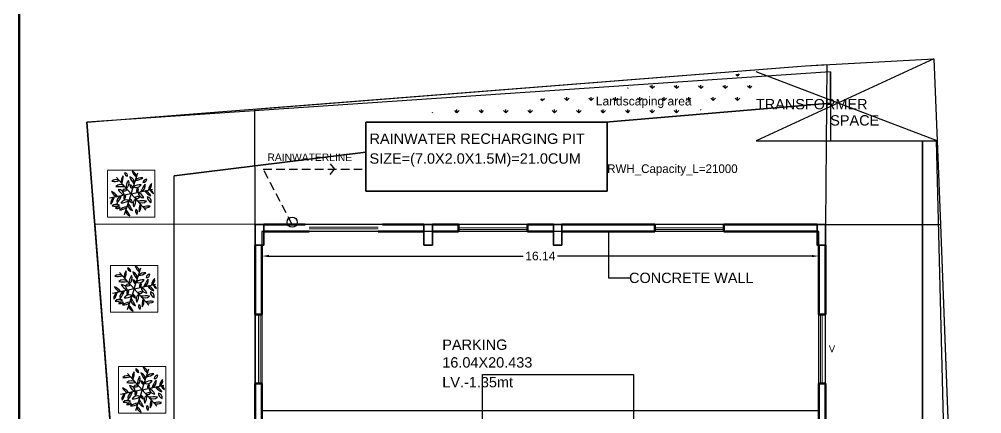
# Model space of a CAD drawing. Header units: metres. Extents: x 1218 to 1385, y 326 to 504.
# Drawn here: x 1217.89 to 1245.79, y 460.8 to 472.23 of the extents above; entities that cross this region are included whole.
import ezdxf

# ---------------------------------------------------------------- set-up
doc = ezdxf.new("R2010")
doc.units = ezdxf.units.M
doc.header["$MEASUREMENT"] = 0
for name, pattern in [('CONTINULUS', [0]), ('DASHED', [0]), ('DASHED2', [0.375, 0.25, -0.125])]:
    doc.linetypes.add(name, pattern=pattern)
doc.layers.add('BLK_1_COVERED_AREA', color=140, linetype='Continuous', lineweight=30, true_color=0x00bfff)
for name, color, linetype, lineweight in [('BLK_1_FLR_-1_BLT_UP_AREA', 41, 'DASHED', 9), ('BLK_1_LVL_0_BLDG_FOOT_PRINT', 1, 'DASHED', 9), ('FUR', 32, 'Continuous', 15), ('PLANTATION_TREECOVER', 7, 'Continuous', 0), ('PLOT_BOUNDARY', 3, 'Continuous', 30), ('TEXX', 4, 'Continuous', 35), ('wall', 92, 'Continuous', 50), ('win', 40, 'Continuous', 20)]:
    doc.layers.add(name, color=color, linetype=linetype, lineweight=lineweight)
for name, color, linetype, plot in [('BLK_1_FLR_-1_COVERED_PARKING', 7, 'Continuous', False), ('BLK_1_LVL_0_REAR_SETBACK', 11, 'Continuous', False), ('BLK_1_LVL_0_SIDE_SETBACK1', 171, 'Continuous', False), ('RWH', 4, 'Continuous', False), ('SPECIAL_PARKING', 7, 'Continuous', False)]:
    doc.layers.add(name, color=color, linetype=linetype, plot=plot)
doc.layers.add('BLK_1_LVL_0_SIDE_SETBACK2', color=102, linetype='Continuous', true_color=0x00cc33, plot=False)
for name, color, linetype in [('BLK_1_PLANTATION_GREENSTRIP', 7, 'Continuous'), ('DA parking', 7, 'Continuous'), ('Legend', 7, 'Continuous'), ('Text', 7, 'Continuous'), ('TREE', 94, 'Continuous')]:
    doc.layers.add(name, color=color, linetype=linetype)
doc.styles.add('PreDCRFont', font='arial.ttf', dxfattribs={"height": 0.25})
doc.styles.add('style2', font='arial.ttf', dxfattribs={"height": 0.25})
doc.dimstyles.new('Copy of Standard2', dxfattribs={"dimtxt": 0.25, "dimasz": 0.2, "dimexe": 0.5, "dimexo": 0.3, "dimgap": 0.09, "dimtad": 0, "dimtoh": 1, "dimzin": 0, "dimdsep": 46, "dimtxsty": 'PreDCRFont', "dimcen": 0.025, "dimdle": 0.1, "dimadec": 0, "dimazin": 0, "dimtfac": 1, "dimtofl": 0, "dimtmove": 2, "dimatfit": 3, "dimfxl": 0.18, "dimtolj": 1, "dimtzin": 0, "dimarcsym": 0})
pattern_1 = [(90, (55.36685, 0), (-0.35355339, 0.35355339), [0.09375, -0.61335678]), (45, (55.36685, 0), (-0.3535534, 0.3535534), [0.09375, -0.40625]), (135, (55.36685, 0), (-0.3535534, -0.3535534), [0.09375, -0.40625])]

# ---------------------------------------------------------------- blocks, each defined once
blk = doc.blocks.new('*D174')
at = {"layer": 'Defpoints', "color": 0, "transparency": 16777216}
for p in [(1224.926, 465.683), (1241.066, 465.683), (1241.066, 465.367)]:
    blk.add_point(p, dxfattribs=at)
at = {"layer": 'Text', "color": 0, "lineweight": -2, "transparency": 16777216}
for p, q in [((1224.926, 465.383), (1224.926, 464.867)), ((1225.126, 465.367), (1232.496, 465.367)), ((1240.866, 465.367), (1233.495, 465.367)), ((1241.066, 465.383), (1241.066, 464.867))]:
    blk.add_line(p, q, dxfattribs=at)
at = {"layer": 'Text', "color": 0, "transparency": 16777216}
for points in [[(1225.126, 465.4), (1225.126, 465.333), (1224.926, 465.367)], [(1240.866, 465.4), (1240.866, 465.333), (1241.066, 465.367)]]:
    blk.add_solid(points, dxfattribs=at)
at = {"layer": 'Text', "color": 0, "transparency": 16777216, "insert": (1232.996, 465.367), "char_height": 0.25, "attachment_point": 5, "style": 'PreDCRFont'}
blk.add_mtext('\\A1;16.14', dxfattribs=at)
blk = doc.blocks.new('A$C6F0F3F3F')
at = {"layer": 'TREE'}
for points in [[(11.43, 11.79, 0), (3.61, 20.47, 0)], [(11.43, 11.79, 0), (15.03, 22.9, 0)], [(11.43, 11.79, 0), (0, 9.36, 0)], [(11.43, 11.79, 0), (7.82, 0.68, 0)], [(11.43, 11.79, 0), (22.85, 14.22, 0)], [(11.43, 11.79, 0), (19.25, 3.11, 0)]]:
    blk.add_polyline3d(points, dxfattribs=at)
for centre, radius, start, end in [((11.12, 18.41), 4.91, 143.3521, 190.9965), ((-1.26, 20.59), 8.47, 338.197, 5.0866), ((9.76, 22.83), 1.77, 176.5427, 264.4723), ((7.67, 21.03), 1.93, 0.9077, 80.1073), ((27.78, 28.31), 18.68, 203.8113, 217.5003), ((9.89, 17.6), 3.27, 347.2702, 75.7188), ((19.33, 26.48), 7.79, 200.3878, 229.0632), ((11.02, 20.65), 3.28, 359.75, 72.0497), ((3.43, 16), 3.28, 59.75, 132.0497), ((2.53, 26.11), 7.79, 260.3878, 289.0632), ((5.62, 13.36), 3.27, 47.2702, 135.7188), ((5.3, 34.22), 18.68, 263.8113, 277.5003), ((15.09, 15.24), 6.23, 145.1527, 185.9348), ((7.19, 17.28), 3.18, 302.4729, 28.6145), ((12.53, 16.44), 1.77, 176.5427, 264.4723), ((10.44, 14.65), 1.93, 0.9077, 80.1073), ((16.25, 10.34), 6.23, 85.1527, 125.9348), ((14.06, 18.2), 3.18, 242.4729, 328.6145), ((17.01, 15.37), 4.91, 83.3521, 130.9965), ((12.71, 27.17), 8.47, 278.197, 305.0866), ((15.69, 16.03), 3.27, 287.2702, 15.7188), ((33.91, 5.89), 18.68, 143.8113, 157.5003), ((17.97, 19.6), 1.81, 262.8639, 358.5782), ((19.84, 17.43), 2.13, 91.7015, 169.7406), ((28.28, 12.33), 7.79, 140.3878, 169.0632), ((19.07, 16.61), 3.28, 299.75, 12.0497), ((-2.54, 5.21), 8.47, 38.197, 65.0866), ((5.54, 14.84), 4.91, 203.3521, 250.9965), ((7.16, 7.55), 3.27, 107.2702, 195.7188), ((-11.06, 17.69), 18.68, 323.8113, 337.5003), ((4.56, 10.87), 3.18, 2.4729, 88.6145), ((10.27, 16.69), 6.23, 205.1527, 245.9348), ((8.46, 12.36), 1.93, 60.9077, 140.1073), ((7.95, 15.07), 1.77, 236.5427, 324.4723), ((9.45, 9.5), 1.93, 120.9077, 200.1073), ((6.85, 10.42), 1.77, 296.5427, 24.4723), ((14.9, 8.51), 1.77, 56.5427, 144.4723), ((16.01, 13.16), 1.77, 116.5427, 204.4723), ((13.41, 14.08), 1.93, 300.9077, 20.1073), ((12.58, 6.89), 6.23, 25.1527, 65.9348), ((18.29, 12.71), 3.18, 182.4729, 268.6145), ((25.39, 18.37), 8.47, 218.197, 245.0866), ((17.32, 8.74), 4.91, 23.3521, 70.9965), ((24.57, 14.82), 3.16, 196.0238, 246.0109), ((20.58, 11.34), 2.77, 12.2233, 69.8114), ((3.95, 7.01), 3.28, 119.75, 192.0497), ((-5.26, 11.29), 7.79, 320.3878, 349.0632), ((3.55, 2.89), 3.28, 59.75, 132.0497), ((2.66, 13), 7.79, 260.3878, 289.0632), ((8.79, 5.38), 3.18, 62.4729, 148.6145), ((6.61, 13.24), 6.23, 265.1527, 305.9348), ((12.97, 5.98), 3.27, 167.2702, 255.7188), ((-4.93, -4.73), 18.68, 23.8113, 37.5003), ((10.32, 7.14), 1.77, 356.5427, 84.4723), ((12.42, 8.93), 1.93, 180.9077, 260.1073), ((15.66, 6.3), 3.18, 122.4729, 208.6145), ((7.76, 8.34), 6.23, 325.1527, 5.9348), ((14.4, 11.22), 1.93, 240.9077, 320.1073), ((17.23, 10.22), 3.27, 227.2702, 315.7188), ((17.56, -10.64), 18.68, 83.8113, 97.5003), ((24.11, 2.99), 8.47, 158.197, 185.0866), ((11.73, 5.17), 4.91, 323.3521, 10.9965), ((19.43, 7.58), 3.28, 239.75, 312.0497), ((20.32, -2.53), 7.79, 80.3878, 109.0632), ((19.55, 7.58), 2.59, 350.709, 79.1064), ((23.1, 10.05), 3.05, 178.6571, 251.1583), ((4.95, 1.52), 3.16, 76.0238, 126.0109), ((3.94, 6.72), 2.77, 252.2233, 309.8114), ((10.14, -3.59), 8.47, 98.197, 125.0866), ((5.84, 8.21), 4.91, 263.3521, 310.9965), ((11.84, 3.12), 3.28, 179.75, 252.0497), ((3.53, -2.71), 7.79, 20.3878, 49.0632), ((15.58, 2.45), 1.81, 142.8639, 238.5782), ((12.76, 1.91), 2.13, 331.7015, 49.7406)]:
    blk.add_arc(centre, radius, start, end, dxfattribs=at)

msp = doc.modelspace()

# ---------------------------------------------------------------- hatches: boundary and pattern name
at = {"layer": 'Text', "linetype": 'Continuous'}
h = msp.add_hatch(dxfattribs=at)
h.set_pattern_fill('GRASS', color=256, scale=0.5)
h.set_pattern_definition(pattern_1)
h.paths.add_polyline_path([(1239.2509, 469.7945), (1239.2509, 470.7016), (1234.8212, 470.1464), (1234.9331, 469.2534)])
h = msp.add_hatch(dxfattribs=at)
h.set_pattern_fill('GRASS', color=256, scale=0.5)
h.set_pattern_definition(pattern_1)
h.paths.add_polyline_path([(1234.8212, 470.1464), (1227.9294, 469.2828), (1227.9338, 469.2476), (1234.8867, 469.2476), (1234.9331, 469.2534)])

# ---------------------------------------------------------------- linework, layer by layer
at = {"layer": 'BLK_1_COVERED_AREA', "linetype": 'CONTINULUS', "ltscale": 0.05}
msp.add_lwpolyline([(1241.2658, 466.2826), (1224.7261, 466.2826), (1224.7261, 445.3496), (1241.2658, 445.3496)], close=True, dxfattribs=at)
at = {"layer": 'BLK_1_FLR_-1_BLT_UP_AREA', "color": 41, "linetype": 'Continuous'}
msp.add_lwpolyline([(1241.2658, 466.2826), (1224.7261, 466.2826), (1224.7261, 445.3496), (1241.2658, 445.3496)], close=True, dxfattribs=at)
at = {"layer": 'BLK_1_FLR_-1_COVERED_PARKING', "linetype": 'Continuous'}
msp.add_lwpolyline([(1241.2658, 466.2826), (1224.7261, 466.2826), (1224.7261, 445.3496), (1241.2658, 445.3496)], close=True, dxfattribs=at)
at = {"layer": 'BLK_1_LVL_0_BLDG_FOOT_PRINT', "color": 41, "linetype": 'CONTINULUS', "ltscale": 0.05}
msp.add_lwpolyline([(1241.2658, 466.2826), (1224.7261, 466.2826), (1224.7261, 445.3496), (1241.2658, 445.3496)], close=True, dxfattribs=at)
at = {"layer": 'BLK_1_LVL_0_REAR_SETBACK', "color": 11}
msp.add_lwpolyline([(1241.2658, 466.2826), (1224.7261, 466.2826), (1224.717, 469.6245), (1240.6802, 470.8807), (1241.3006, 470.9135)], close=True, dxfattribs=at)
at = {"layer": 'BLK_1_LVL_0_SIDE_SETBACK1', "color": 171}
msp.add_lwpolyline([(1224.7261, 466.2826), (1220.0816, 466.2868), (1221.7086, 445.3479), (1224.7261, 445.3496), (1224.7261, 466.2826)], close=True, dxfattribs=at)
at = {"layer": 'BLK_1_LVL_0_SIDE_SETBACK2', "color": 102}
msp.add_lwpolyline([(1245.1625, 445.3449), (1241.2658, 445.3496), (1241.2659, 466.2826), (1244.5921, 466.2826), (1244.99, 455.8134), (1245.0923, 450.5631)], close=True, dxfattribs=at)
at = {"layer": 'BLK_1_PLANTATION_GREENSTRIP', "linetype": 'CONTINULUS', "ltscale": 0.05}
for points in [[(1241.4051, 469.7945), (1241.4051, 470.7016), (1219.8469, 469.2412), (1221.7086, 445.3479), (1222.2041, 439.5701), (1222.3845, 439.5429), (1222.3845, 467.6898), (1227.9338, 468.3764), (1227.9338, 469.2476), (1234.8867, 469.2476), (1241.4051, 469.7945)], [(1244.0784, 468.7016), (1244.4688, 468.7016), (1245.2828, 436.4064), (1240.6482, 436.7815), (1240.6482, 439.5701), (1244.0784, 439.5701), (1244.0784, 468.7016)]]:
    msp.add_lwpolyline(points, close=True, dxfattribs=at)
at = {"layer": 'DA parking', "linetype": 'CONTINULUS', "ltscale": 0.05}
msp.add_lwpolyline([(1231.3161, 461.9379), (1235.6925, 461.9379), (1235.6925, 456.1324), (1231.3161, 456.1324)], close=True, dxfattribs=at)
at = {"layer": 'PLANTATION_TREECOVER', "color": 2, "ltscale": 0.5}
for points in [[(1220.4457, 467.8504), (1221.8185, 467.8504), (1221.8185, 466.4939), (1220.4457, 466.4939)], [(1220.5341, 465.0946), (1221.9069, 465.0946), (1221.9069, 463.7381), (1220.5341, 463.7381)], [(1220.7666, 462.1679), (1222.1394, 462.1679), (1222.1394, 460.8114), (1220.7666, 460.8114)]]:
    msp.add_lwpolyline(points, close=True, dxfattribs=at)
at = {"layer": 'PLOT_BOUNDARY', "linetype": 'CONTINULUS', "ltscale": 0.05}
msp.add_lwpolyline([(1219.8469, 469.2412), (1240.6802, 470.8807), (1244.4051, 471.0776), (1244.4977, 468.7016), (1244.5921, 466.2826), (1245.039, 454.5225), (1245.2828, 436.4064), (1222.2041, 439.5701), (1221.7086, 445.3479), (1219.8469, 469.2412)], close=True, dxfattribs=at)
at = {"layer": 'RWH', "color": 4}
msp.add_lwpolyline([(1234.9338, 467.2476), (1227.9338, 467.2476), (1227.9338, 469.2476), (1234.9338, 469.2476), (1234.9338, 467.2476)], close=True, dxfattribs=at)
at = {"layer": 'SPECIAL_PARKING', "color": 5, "linetype": 'Continuous'}
msp.add_lwpolyline([(1224.9271, 460.8917), (1241.0658, 460.8917), (1241.0658, 466.0826), (1224.9271, 466.0826)], close=True, dxfattribs=at)
at = {"layer": 'Text', "linetype": 'Continuous'}
for p, q in [((1244.4051, 471.0776), (1239.2509, 468.7016)), ((1244.4977, 468.7016), (1239.2509, 470.7016)), ((1241.4051, 470.7016), (1241.4051, 468.7016)), ((1241.4051, 469.7945), (1234.8867, 469.2476)), ((1239.2509, 468.7016), (1244.4977, 468.7016)), ((1244.0784, 468.7016), (1244.0784, 439.5701)), ((1227.9338, 468.3764), (1222.3845, 467.6898)), ((1222.3845, 439.5429), (1222.3845, 467.6898))]:
    msp.add_line(p, q, dxfattribs=at)
at = {"layer": 'Text', "linetype": 'DASHED2'}
for p, q in [((1225.802, 466.2826), (1224.9605, 467.8867)), ((1224.9605, 467.8867), (1227.9338, 467.8867))]:
    msp.add_line(p, q, dxfattribs=at)
at = {"layer": 'Text', "linetype": 'Continuous'}
msp.add_lwpolyline([(1227.9338, 467.2476), (1234.9338, 467.2476), (1234.9338, 469.2476), (1227.9338, 469.2476)], close=True, dxfattribs=at)
for points in [[(1226.9072, 468.0422), (1227.0278, 467.8867)], [(1226.9072, 467.7313), (1227.0278, 467.8867)], [(1234.9708, 466.0826), (1234.9708, 464.7323), (1235.6201, 464.7323)]]:
    msp.add_lwpolyline(points, dxfattribs=at)
msp.add_circle((1225.802, 466.349), 0.1477, dxfattribs=at)
at = {"layer": 'TEXX', "linetype": 'Continuous'}
for points in [[(1224.9761, 465.6826), (1224.9761, 466.2826), (1224.7261, 466.2826), (1224.7261, 465.6826)], [(1229.8725, 465.6826), (1229.8725, 466.2826), (1229.6225, 466.2826), (1229.6225, 465.6826)], [(1233.6225, 465.6826), (1233.6225, 466.2826), (1233.3725, 466.2826), (1233.3725, 465.6826)], [(1241.2658, 465.6826), (1241.2658, 466.2826), (1241.0158, 466.2826), (1241.0158, 465.6826)]]:
    msp.add_lwpolyline(points, close=True, dxfattribs=at)
at = {"layer": 'wall', "linetype": 'Continuous'}
for p, q in [((1224.9761, 466.2826), (1226.1743, 466.2826)), ((1228.4243, 466.2826), (1229.6225, 466.2826)), ((1229.8725, 466.2826), (1230.6225, 466.2826)), ((1230.6225, 466.2826), (1230.6225, 466.0826)), ((1232.6225, 466.2826), (1233.3725, 466.2826)), ((1232.6225, 466.2826), (1232.6225, 466.0826)), ((1233.6225, 466.2826), (1236.3192, 466.2826)), ((1236.3192, 466.2826), (1236.3192, 466.0826)), ((1238.3192, 466.2826), (1241.0158, 466.2826)), ((1238.3192, 466.2826), (1238.3192, 466.0826)), ((1224.9761, 466.0826), (1226.2993, 466.0826)), ((1228.2993, 466.0826), (1229.6225, 466.0826)), ((1229.8725, 466.0826), (1230.6225, 466.0826)), ((1232.6225, 466.0826), (1233.3725, 466.0826)), ((1233.6225, 466.0826), (1236.3192, 466.0826)), ((1238.3192, 466.0826), (1241.0158, 466.0826)), ((1224.7261, 465.6826), (1224.7261, 463.6761)), ((1224.9261, 465.6826), (1224.9261, 463.6761)), ((1241.0658, 463.6761), (1241.0658, 465.6826)), ((1241.2658, 463.6761), (1241.2658, 465.6826)), ((1224.9261, 463.6761), (1224.7261, 463.6761)), ((1241.2658, 463.6761), (1241.0658, 463.6761)), ((1224.7261, 461.6761), (1224.7261, 459.6696)), ((1224.9261, 461.6761), (1224.7261, 461.6761)), ((1224.9261, 461.6761), (1224.9261, 459.6696)), ((1241.0658, 459.6696), (1241.0658, 461.6761)), ((1241.2658, 461.6761), (1241.0658, 461.6761)), ((1241.2658, 459.6696), (1241.2658, 461.6761))]:
    msp.add_line(p, q, dxfattribs=at)
at = {"layer": 'wall'}
msp.add_lwpolyline([(1217.8903, 418.8176), (1317.8903, 418.8176), (1317.8903, 504.0023), (1217.8903, 504.0023)], close=True, dxfattribs=at)
at = {"layer": 'win', "linetype": 'Continuous'}
for p, q in [((1228.2993, 466.2826), (1226.2993, 466.2826)), ((1232.6225, 466.2826), (1230.6225, 466.2826)), ((1238.3192, 466.2826), (1236.3192, 466.2826)), ((1228.2993, 466.2068), (1226.2993, 466.2068)), ((1226.2993, 466.1568), (1228.2993, 466.1568)), ((1226.2993, 466.0826), (1228.2993, 466.0826)), ((1232.6225, 466.1826), (1230.6225, 466.1826)), ((1230.6225, 466.1326), (1232.6225, 466.1326)), ((1232.6225, 466.0826), (1230.6225, 466.0826)), ((1238.3192, 466.1826), (1236.3192, 466.1826)), ((1236.3192, 466.1326), (1238.3192, 466.1326)), ((1238.3192, 466.0826), (1236.3192, 466.0826)), ((1224.7261, 463.6761), (1224.7261, 461.6761)), ((1224.8261, 463.6761), (1224.8261, 461.6761)), ((1224.8761, 461.6761), (1224.8761, 463.6761)), ((1224.9261, 463.6761), (1224.9261, 461.6761)), ((1241.0658, 461.6761), (1241.0658, 463.6761)), ((1241.1158, 463.6761), (1241.1158, 461.6761)), ((1241.1658, 461.6761), (1241.1658, 463.6761)), ((1241.2658, 461.6761), (1241.2658, 463.6761))]:
    msp.add_line(p, q, dxfattribs=at)

# ---------------------------------------------------------------- block references
at = {"layer": 'FUR', "xscale": 0.0546311990480498, "yscale": 0.0546311990480498, "zscale": 0.0546311990480498}
for p in [(1220.5079, 466.5281), (1220.5962, 463.7723), (1220.8288, 460.8455)]:
    msp.add_blockref('A$C6F0F3F3F', p, dxfattribs=at)

# ---------------------------------------------------------------- texts
at = {"linetype": 'Continuous', "style": 'style2'}
for s, p in [('TRANSFORMER', (1239.2449, 469.617)), ('SPACE', (1241.3991, 469.1477)), ('RAINWATER RECHARGING PIT', (1228.0447, 468.6167)), ('SIZE=(7.0X2.0X1.5M)=21.0CUM', (1228.0447, 468.0424))]:
    msp.add_text(s, height=0.3, dxfattribs=at).set_placement(p)
at = {"layer": 'Legend', "linetype": 'Continuous', "style": 'style2'}
for s, p in [('CONCRETE WALL', (1235.5678, 464.5852)), ('PARKING', (1230.1539, 462.6487)), ('16.04X20.433', (1230.1539, 462.1352)), ('LV.-1.35mt', (1230.1539, 461.5628))]:
    msp.add_text(s, height=0.3, dxfattribs=at).set_placement(p)
at = {"layer": 'RWH', "color": 4, "insert": (1234.9338, 468.0227), "char_height": 0.25, "attachment_point": 1}
msp.add_mtext_dynamic_manual_height_columns('RWH_Capacity_L=21000', width=1.302642, gutter_width=1.25, heights=[0], dxfattribs=at)
at = {"layer": 'Text', "style": 'PreDCRFont'}
for s, height, p in [('RAINWATERLINE', 0.21375, (1225.0844, 468.125)), ('V', 0.2025, (1241.3551, 462.5807))]:
    msp.add_text(s, height=height, rotation=359.85, dxfattribs=at).set_placement(p)
at = {"layer": 'Text', "lineweight": 30, "insert": (1235.9927, 469.9801), "char_height": 0.25, "attachment_point": 2, "style": 'PreDCRFont'}
msp.add_mtext('Landscaping area', dxfattribs=at)

# ---------------------------------------------------------------- dimensions: what is measured, and where the dimension line sits
at = {"layer": 'Text'}
dim = msp.add_linear_dim(base=(1241.0658, 465.3665), p1=(1224.9261, 465.6826), p2=(1241.0658, 465.6826), dimstyle='Copy of Standard2', override={"dimpost": '\\X'}, dxfattribs=at)
dim.commit()
dim.dimension.update_dxf_attribs({"geometry": '*D174', "text_midpoint": (1232.996, 465.3665)})

doc.saveas('drawing.dxf')
